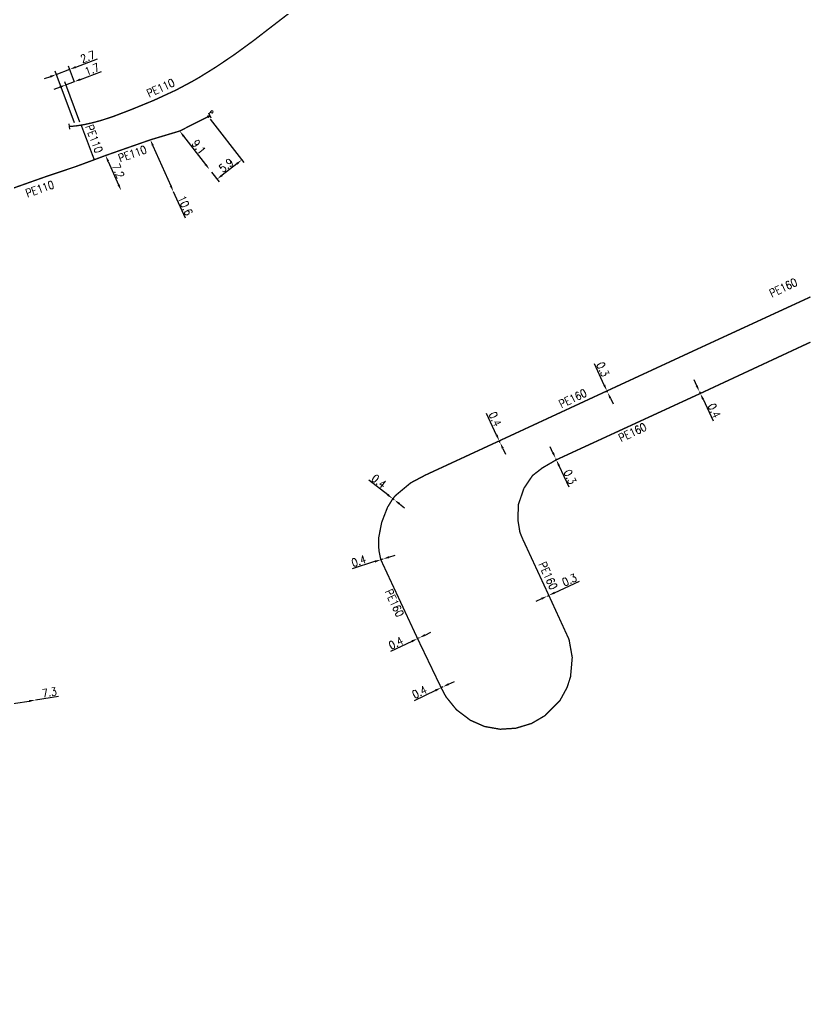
# Model space of a CAD drawing. Header units: millimetres. Extents: x 127511 to 128011, y 140859 to 142000.
# Drawn here: x 127851.8 to 128000.1, y 141620.2 to 141806.6 of the extents above; entities that cross this region are included whole.
import ezdxf
from ezdxf.enums import TextEntityAlignment as Align

# ---------------------------------------------------------------- set-up
doc = ezdxf.new("R2010")
doc.units = ezdxf.units.MM
doc.header["$PDMODE"] = 34
doc.linetypes.add('L_25_PE', pattern=[2000, 1000, 1000])
doc.layers.get('0').update_dxf_attribs({"linetype": 'CONTINUOUS'})
doc.layers.get('Defpoints').update_dxf_attribs({"linetype": 'CONTINUOUS'})
for name, color, linetype in [('L_150', 1, 'CONTINUOUS'), ('L_300', 7, 'CONTINUOUS'), ('L_340', 7, 'CONTINUOUS')]:
    doc.layers.add(name, color=color, linetype=linetype)
doc.styles.add('G_ROMANS', font='ROMANS.SHX', dxfattribs={"width": 0.75})
doc.styles.get("Standard").update_dxf_attribs({"font": 'romans.shx', "width": 0.85})
doc.dimstyles.get("Standard").update_dxf_attribs({"dimtxt": 1.5, "dimasz": 1.2, "dimexe": 0.625, "dimexo": 0.625, "dimgap": 0.25, "dimtad": 1, "dimdec": 1, "dimzin": 0, "dimdsep": 46, "dimtxsty": 'Standard', "dimcen": -0.5, "dimadec": 0, "dimazin": 0, "dimtfac": 1, "dimtdec": 1, "dimtmove": 0, "dimatfit": 3, "dimfxl": 0, "dimtolj": 1, "dimtzin": 0, "dimarcsym": 0})

# ---------------------------------------------------------------- blocks, each defined once
blk = doc.blocks.new('*D6')
at = {"layer": 'Defpoints', "color": 0, "linetype": 'Continuous', "transparency": 16777216}
for p in [(127854.79, 141679.19), (127854.79, 141679.19), (127847.29, 141678)]:
    blk.add_point(p, dxfattribs=at)
at = {"layer": 'L_150', "color": 0, "linetype": 'Continuous', "lineweight": -2, "transparency": 16777216}
for p, q in [((127848.48, 141678.19), (127853.6, 141679)), ((127854.79, 141679.19), (127859.1, 141679.88))]:
    blk.add_line(p, q, dxfattribs=at)
at = {"layer": 'L_150', "color": 0, "linetype": 'Continuous', "transparency": 16777216}
for points in [[(127853.57, 141679.2), (127853.63, 141678.81), (127854.79, 141679.19)], [(127848.44, 141678.38), (127848.51, 141677.99), (127847.29, 141678)]]:
    blk.add_solid(points, dxfattribs=at)
at = {"layer": 'L_150', "color": 0, "linetype": 'Continuous', "transparency": 16777216, "insert": (127857.38, 141680.62), "char_height": 1.5, "attachment_point": 5, "rotation": 9.071}
blk.add_mtext('\\A1;7.3', dxfattribs=at)
blk = doc.blocks.new('*D20')
at = {"layer": 'Defpoints', "color": 0, "linetype": 'Continuous', "transparency": 16777216}
for p in [(127862.07, 141795.02), (127862.32, 141794.35), (127863.33, 141786.88)]:
    blk.add_point(p, dxfattribs=at)
at = {"layer": 'L_150', "color": 0, "linetype": 'Continuous', "lineweight": -2, "transparency": 16777216}
for p, q in [((127863.19, 141795.44), (127867.11, 141796.92)), ((127863.1, 141787.46), (127860.26, 141795)), ((127860.48, 141794.42), (127862.07, 141795.02)), ((127862.1, 141794.94), (127861.85, 141795.6)), ((127859.36, 141793.99), (127858.23, 141793.57))]:
    blk.add_line(p, q, dxfattribs=at)
at = {"layer": 'L_150', "color": 0, "linetype": 'Continuous', "transparency": 16777216}
for points in [[(127859.29, 141794.18), (127859.43, 141793.81), (127860.48, 141794.42)], [(127863.12, 141795.63), (127863.26, 141795.25), (127862.07, 141795.02)]]:
    blk.add_solid(points, dxfattribs=at)
at = {"layer": 'L_150', "color": 0, "linetype": 'Continuous', "transparency": 16777216, "insert": (127865.36, 141797.33), "char_height": 1.5, "attachment_point": 5, "rotation": 20.6956}
blk.add_mtext('\\A1;1.7', dxfattribs=at)
blk = doc.blocks.new('*D21')
at = {"layer": 'Defpoints', "color": 0, "linetype": 'Continuous', "transparency": 16777216}
for p in [(127861.2, 141797.33), (127862.32, 141794.35), (127862.32, 141786.72)]:
    blk.add_point(p, dxfattribs=at)
at = {"layer": 'L_340', "color": 0, "linetype": 'Continuous', "lineweight": -2, "transparency": 16777216}
for p, q in [((127862.32, 141797.75), (127866.41, 141799.3)), ((127862.09, 141787.31), (127858.45, 141796.96)), ((127858.67, 141796.37), (127861.2, 141797.33)), ((127862.1, 141794.94), (127860.98, 141797.91)), ((127857.55, 141795.95), (127856.42, 141795.53))]:
    blk.add_line(p, q, dxfattribs=at)
at = {"layer": 'L_340', "color": 0, "linetype": 'Continuous', "transparency": 16777216}
for points in [[(127857.48, 141796.14), (127857.62, 141795.76), (127858.67, 141796.37)], [(127862.25, 141797.94), (127862.39, 141797.56), (127861.2, 141797.33)]]:
    blk.add_solid(points, dxfattribs=at)
at = {"layer": 'L_340', "color": 0, "linetype": 'Continuous', "transparency": 16777216, "insert": (127864.57, 141799.67), "char_height": 1.5, "attachment_point": 5, "rotation": 20.6956}
blk.add_mtext('\\A1;2.7', dxfattribs=at)
blk = doc.blocks.new('L_340_07')
at = {"color": 0, "linetype": 'Continuous', "const_width": 0.25, "flags": 128}
blk.add_lwpolyline([(0, 0), (1.25, 0)], dxfattribs=at)
at = {"color": 0, "linetype": 'Continuous', "flags": 128}
blk.add_lwpolyline([(1.25, -0.5), (1.25, 0.5)], dxfattribs=at)
at = {"color": 0, "linetype": 'Continuous', "width": 0.75, "flags": 3}
for tag, p in [('DEF_LEG', (0.72, -3.47)), ('DEF_COUP', (0.72, -5.97)), ('DEF_TYPE', (0.72, -8.47))]:
    blk.add_attdef(tag, text='', height=1.2, dxfattribs=at).set_placement(p, align=Align.MIDDLE)
blk = doc.blocks.new('*D131')
at = {"layer": 'Defpoints', "color": 0, "linetype": 'Continuous', "transparency": 16777216}
for p in [(127921.73, 141716.89), (127921.73, 141716.89), (127922.01, 141716.68)]:
    blk.add_point(p, dxfattribs=at)
at = {"layer": 'L_150', "color": 0, "linetype": 'Continuous', "lineweight": -2, "transparency": 16777216}
for p, q in [((127920.78, 141717.62), (127917.22, 141720.35)), ((127922.01, 141716.68), (127921.73, 141716.89)), ((127922.96, 141715.95), (127923.91, 141715.21))]:
    blk.add_line(p, q, dxfattribs=at)
at = {"layer": 'L_150', "color": 0, "linetype": 'Continuous', "transparency": 16777216}
for points in [[(127920.9, 141717.78), (127920.66, 141717.46), (127921.73, 141716.89)], [(127923.08, 141716.1), (127922.84, 141715.79), (127922.01, 141716.68)]]:
    blk.add_solid(points, dxfattribs=at)
at = {"layer": 'L_150', "color": 0, "linetype": 'Continuous', "transparency": 16777216, "insert": (127919.11, 141720.16), "char_height": 1.5, "attachment_point": 5, "rotation": 322.4898}
blk.add_mtext('\\A1;0.4', dxfattribs=at)
blk = doc.blocks.new('*D132')
at = {"layer": 'Defpoints', "color": 0, "linetype": 'Continuous', "transparency": 16777216}
for p in [(127919.48, 141705.47), (127919.86, 141705.59), (127919.86, 141705.59)]:
    blk.add_point(p, dxfattribs=at)
at = {"layer": 'L_150', "color": 0, "linetype": 'Continuous', "lineweight": -2, "transparency": 16777216}
for p, q in [((127918.33, 141705.11), (127914.11, 141703.78)), ((127919.86, 141705.59), (127919.48, 141705.47)), ((127921, 141705.95), (127922.15, 141706.31))]:
    blk.add_line(p, q, dxfattribs=at)
at = {"layer": 'L_150', "color": 0, "linetype": 'Continuous', "transparency": 16777216}
for points in [[(127918.27, 141705.3), (127918.39, 141704.92), (127919.48, 141705.47)], [(127920.94, 141706.14), (127921.06, 141705.76), (127919.86, 141705.59)]]:
    blk.add_solid(points, dxfattribs=at)
at = {"layer": 'L_150', "color": 0, "linetype": 'Continuous', "transparency": 16777216, "insert": (127915.35, 141705.22), "char_height": 1.5, "attachment_point": 5, "rotation": 17.4601}
blk.add_mtext('\\A1;0.4', dxfattribs=at)
blk = doc.blocks.new('*D133')
at = {"layer": 'Defpoints', "color": 0, "linetype": 'Continuous', "transparency": 16777216}
for p in [(127926.37, 141690.69), (127926.69, 141690.84), (127926.69, 141690.84)]:
    blk.add_point(p, dxfattribs=at)
at = {"layer": 'L_150', "color": 0, "linetype": 'Continuous', "lineweight": -2, "transparency": 16777216}
for p, q in [((127927.77, 141691.36), (127928.85, 141691.88)), ((127925.29, 141690.17), (127921.29, 141688.25)), ((127926.69, 141690.84), (127926.37, 141690.69))]:
    blk.add_line(p, q, dxfattribs=at)
at = {"layer": 'L_150', "color": 0, "linetype": 'Continuous', "transparency": 16777216}
for points in [[(127925.2, 141690.35), (127925.38, 141689.99), (127926.37, 141690.69)], [(127927.68, 141691.54), (127927.85, 141691.18), (127926.69, 141690.84)]]:
    blk.add_solid(points, dxfattribs=at)
at = {"layer": 'L_150', "color": 0, "linetype": 'Continuous', "transparency": 16777216, "insert": (127922.32, 141689.86), "char_height": 1.5, "attachment_point": 5, "rotation": 25.6532}
blk.add_mtext('\\A1;0.4', dxfattribs=at)
blk = doc.blocks.new('*D134')
at = {"layer": 'Defpoints', "color": 0, "linetype": 'Continuous', "transparency": 16777216}
for p in [(127930.79, 141681.49), (127931.11, 141681.64), (127931.11, 141681.64)]:
    blk.add_point(p, dxfattribs=at)
at = {"layer": 'L_150', "color": 0, "linetype": 'Continuous', "lineweight": -2, "transparency": 16777216}
for p, q in [((127932.19, 141682.16), (127933.27, 141682.68)), ((127929.71, 141680.97), (127925.71, 141679.05)), ((127931.11, 141681.64), (127930.79, 141681.49))]:
    blk.add_line(p, q, dxfattribs=at)
at = {"layer": 'L_150', "color": 0, "linetype": 'Continuous', "transparency": 16777216}
for points in [[(127929.62, 141681.15), (127929.8, 141680.79), (127930.79, 141681.49)], [(127932.1, 141682.34), (127932.27, 141681.98), (127931.11, 141681.64)]]:
    blk.add_solid(points, dxfattribs=at)
at = {"layer": 'L_150', "color": 0, "linetype": 'Continuous', "transparency": 16777216, "insert": (127926.74, 141680.65), "char_height": 1.5, "attachment_point": 5, "rotation": 25.6532}
blk.add_mtext('\\A1;0.4', dxfattribs=at)
blk = doc.blocks.new('*D135')
at = {"layer": 'Defpoints', "color": 0, "linetype": 'Continuous', "transparency": 16777216}
for p in [(127950.7, 141698.66), (127950.7, 141698.66), (127950.97, 141698.78)]:
    blk.add_point(p, dxfattribs=at)
at = {"layer": 'L_150', "color": 0, "linetype": 'Continuous', "lineweight": -2, "transparency": 16777216}
for p, q in [((127952.06, 141699.29), (127956.7, 141701.44)), ((127949.61, 141698.15), (127948.52, 141697.65)), ((127950.7, 141698.66), (127950.97, 141698.78))]:
    blk.add_line(p, q, dxfattribs=at)
at = {"layer": 'L_150', "color": 0, "linetype": 'Continuous', "transparency": 16777216}
for points in [[(127951.98, 141699.47), (127952.14, 141699.11), (127950.97, 141698.78)], [(127949.53, 141698.33), (127949.69, 141697.97), (127950.7, 141698.66)]]:
    blk.add_solid(points, dxfattribs=at)
at = {"layer": 'L_150', "color": 0, "linetype": 'Continuous', "transparency": 16777216, "insert": (127954.84, 141701.68), "char_height": 1.5, "attachment_point": 5, "rotation": 24.8854}
blk.add_mtext('\\A1;0.3', dxfattribs=at)
blk = doc.blocks.new('*D136')
at = {"layer": 'Defpoints', "color": 0, "linetype": 'Continuous', "transparency": 16777216}
for p in [(127941.69, 141727.73), (127941.84, 141727.41), (127941.84, 141727.41)]:
    blk.add_point(p, dxfattribs=at)
at = {"layer": 'L_150', "color": 0, "linetype": 'Continuous', "lineweight": -2, "transparency": 16777216}
for p, q in [((127941.19, 141728.82), (127939.31, 141732.83)), ((127941.84, 141727.41), (127941.69, 141727.73)), ((127942.35, 141726.32), (127942.86, 141725.24))]:
    blk.add_line(p, q, dxfattribs=at)
at = {"layer": 'L_150', "color": 0, "linetype": 'Continuous', "transparency": 16777216}
for points in [[(127941.37, 141728.9), (127941.01, 141728.73), (127941.69, 141727.73)], [(127942.53, 141726.41), (127942.17, 141726.24), (127941.84, 141727.41)]]:
    blk.add_solid(points, dxfattribs=at)
at = {"layer": 'L_150', "color": 0, "linetype": 'Continuous', "transparency": 16777216, "insert": (127940.9, 141731.79), "char_height": 1.5, "attachment_point": 5, "rotation": 295.0115}
blk.add_mtext('\\A1;0.4', dxfattribs=at)
blk = doc.blocks.new('*D137')
at = {"layer": 'Defpoints', "color": 0, "linetype": 'Continuous', "transparency": 16777216}
for p in [(127961.86, 141737.08), (127961.99, 141736.81), (127961.99, 141736.81)]:
    blk.add_point(p, dxfattribs=at)
at = {"layer": 'L_150', "color": 0, "linetype": 'Continuous', "lineweight": -2, "transparency": 16777216}
for p, q in [((127961.36, 141738.17), (127959.51, 141742.13)), ((127961.99, 141736.81), (127961.86, 141737.08)), ((127962.5, 141735.72), (127963, 141734.64))]:
    blk.add_line(p, q, dxfattribs=at)
at = {"layer": 'L_150', "color": 0, "linetype": 'Continuous', "transparency": 16777216}
for points in [[(127961.54, 141738.26), (127961.18, 141738.09), (127961.86, 141737.08)], [(127962.68, 141735.81), (127962.32, 141735.64), (127961.99, 141736.81)]]:
    blk.add_solid(points, dxfattribs=at)
at = {"layer": 'L_150', "color": 0, "linetype": 'Continuous', "transparency": 16777216, "insert": (127961.09, 141741.12), "char_height": 1.5, "attachment_point": 5, "rotation": 294.9741}
blk.add_mtext('\\A1;0.3', dxfattribs=at)
blk = doc.blocks.new('*D138')
at = {"layer": 'Defpoints', "color": 0, "linetype": 'Continuous', "transparency": 16777216}
for p in [(127952.25, 141724.42), (127952.25, 141724.42), (127952.37, 141724.18)]:
    blk.add_point(p, dxfattribs=at)
at = {"layer": 'L_150', "color": 0, "linetype": 'Continuous', "lineweight": -2, "transparency": 16777216}
for p, q in [((127951.75, 141725.51), (127951.25, 141726.6)), ((127952.25, 141724.42), (127952.37, 141724.18)), ((127952.87, 141723.09), (127954.69, 141719.12))]:
    blk.add_line(p, q, dxfattribs=at)
at = {"layer": 'L_150', "color": 0, "linetype": 'Continuous', "transparency": 16777216}
for points in [[(127951.93, 141725.6), (127951.57, 141725.43), (127952.25, 141724.42)], [(127953.05, 141723.17), (127952.69, 141723.01), (127952.37, 141724.18)]]:
    blk.add_solid(points, dxfattribs=at)
at = {"layer": 'L_150', "color": 0, "linetype": 'Continuous', "transparency": 16777216, "insert": (127954.94, 141720.98), "char_height": 1.5, "attachment_point": 5, "rotation": 294.7024}
blk.add_mtext('\\A1;0.3', dxfattribs=at)
blk = doc.blocks.new('*D139')
at = {"layer": 'Defpoints', "color": 0, "linetype": 'Continuous', "transparency": 16777216}
for p in [(127979.19, 141736.97), (127979.19, 141736.97), (127979.36, 141736.61)]:
    blk.add_point(p, dxfattribs=at)
at = {"layer": 'L_150', "color": 0, "linetype": 'Continuous', "lineweight": -2, "transparency": 16777216}
for p, q in [((127978.68, 141738.06), (127978.18, 141739.15)), ((127979.19, 141736.97), (127979.36, 141736.61)), ((127979.87, 141735.52), (127981.74, 141731.51))]:
    blk.add_line(p, q, dxfattribs=at)
at = {"layer": 'L_150', "color": 0, "linetype": 'Continuous', "transparency": 16777216}
for points in [[(127978.86, 141738.14), (127978.5, 141737.98), (127979.19, 141736.97)], [(127980.05, 141735.61), (127979.69, 141735.44), (127979.36, 141736.61)]]:
    blk.add_solid(points, dxfattribs=at)
at = {"layer": 'L_150', "color": 0, "linetype": 'Continuous', "transparency": 16777216, "insert": (127981.96, 141733.39), "char_height": 1.5, "attachment_point": 5, "rotation": 295.0105}
blk.add_mtext('\\A1;0.4', dxfattribs=at)
blk = doc.blocks.new('*D183')
at = {"layer": 'Defpoints', "color": 0, "linetype": 'Continuous', "transparency": 16777216}
for p in [(127876.29, 141784.12), (127880.59, 141774.43), (127880.59, 141774.43)]:
    blk.add_point(p, dxfattribs=at)
at = {"layer": 'L_150', "color": 0, "linetype": 'Continuous', "lineweight": -2, "transparency": 16777216}
for p, q in [((127876.77, 141783.02), (127880.11, 141775.53)), ((127880.59, 141774.43), (127882.79, 141769.49))]:
    blk.add_line(p, q, dxfattribs=at)
at = {"layer": 'L_150', "color": 0, "linetype": 'Continuous', "transparency": 16777216}
for points in [[(127876.96, 141783.1), (127876.59, 141782.94), (127876.29, 141784.12)], [(127880.29, 141775.61), (127879.92, 141775.45), (127880.59, 141774.43)]]:
    blk.add_solid(points, dxfattribs=at)
at = {"layer": 'L_150', "color": 0, "linetype": 'Continuous', "transparency": 16777216, "insert": (127882.85, 141771.82), "char_height": 1.5, "attachment_point": 5, "rotation": 293.9724}
blk.add_mtext('\\A1;10.6', dxfattribs=at)
blk = doc.blocks.new('*D184')
at = {"layer": 'Defpoints', "color": 0, "linetype": 'Continuous', "transparency": 16777216}
for p in [(127887.15, 141788.48), (127887.37, 141778.58), (127888.78, 141776.75)]:
    blk.add_point(p, dxfattribs=at)
at = {"layer": 'L_340', "color": 0, "linetype": 'Continuous', "lineweight": -2, "transparency": 16777216}
for p, q in [((127887.53, 141787.99), (127893.83, 141779.87)), ((127892.5, 141779.63), (127889.73, 141777.49)), ((127887.75, 141778.08), (127889.16, 141776.26))]:
    blk.add_line(p, q, dxfattribs=at)
at = {"layer": 'L_340', "color": 0, "linetype": 'Continuous', "transparency": 16777216}
for points in [[(127892.37, 141779.79), (127892.62, 141779.47), (127893.44, 141780.36)], [(127889.61, 141777.64), (127889.85, 141777.33), (127888.78, 141776.75)]]:
    blk.add_solid(points, dxfattribs=at)
at = {"layer": 'L_340', "color": 0, "linetype": 'Continuous', "transparency": 16777216, "insert": (127890.5, 141779.35), "char_height": 1.5, "attachment_point": 5, "rotation": 37.7791}
blk.add_mtext('\\A1;5.9', dxfattribs=at)
blk = doc.blocks.new('*D185')
at = {"layer": 'Defpoints', "color": 0, "linetype": 'Continuous', "transparency": 16777216}
for p in [(127881.79, 141785.77), (127887.37, 141778.58), (127887.37, 141778.58)]:
    blk.add_point(p, dxfattribs=at)
at = {"layer": 'L_150', "color": 0, "linetype": 'Continuous', "lineweight": -2, "transparency": 16777216}
blk.add_line((127882.53, 141784.82), (127886.63, 141779.53), dxfattribs=at)
at = {"layer": 'L_150', "color": 0, "linetype": 'Continuous', "transparency": 16777216}
for points in [[(127882.68, 141784.94), (127882.37, 141784.7), (127881.79, 141785.77)], [(127886.79, 141779.65), (127886.47, 141779.4), (127887.37, 141778.58)]]:
    blk.add_solid(points, dxfattribs=at)
at = {"layer": 'L_150', "color": 0, "linetype": 'Continuous', "transparency": 16777216, "insert": (127885.37, 141782.79), "char_height": 1.5, "attachment_point": 5, "rotation": 307.7791}
blk.add_mtext('\\A1;9.1', dxfattribs=at)
blk = doc.blocks.new('L_300_12')
at = {"color": 0, "linetype": 'Continuous', "const_width": 0.497, "flags": 128}
blk.add_lwpolyline([(-0.25, 0, 1), (0.25, 0, 1)], format="xyb", close=True, dxfattribs=at)
at = {"color": 0, "linetype": 'Continuous', "style": 'G_ROMANS', "width": 0.75}
blk.add_text('P', height=1.5, dxfattribs=at).set_placement((0, 1.85), align=Align.MIDDLE)
at = {"color": 0, "linetype": 'Continuous', "width": 0.75, "flags": 3}
for tag, p in [('DEF_COUP', (0, -7.5)), ('DEF_LEG', (0, -5)), ('DEF_TYPE', (0, -10))]:
    blk.add_attdef(tag, text='', height=1.2, dxfattribs=at).set_placement(p, align=Align.MIDDLE)
blk = doc.blocks.new('*D186')
at = {"layer": 'Defpoints', "color": 0, "linetype": 'Continuous', "transparency": 16777216}
for p in [(127867.91, 141781.19), (127870.82, 141774.6), (127870.82, 141774.6)]:
    blk.add_point(p, dxfattribs=at)
at = {"layer": 'L_150', "color": 0, "linetype": 'Continuous', "lineweight": -2, "transparency": 16777216}
blk.add_line((127868.39, 141780.09), (127870.34, 141775.7), dxfattribs=at)
at = {"layer": 'L_150', "color": 0, "linetype": 'Continuous', "transparency": 16777216}
for points in [[(127868.57, 141780.17), (127868.21, 141780.01), (127867.91, 141781.19)], [(127870.52, 141775.78), (127870.15, 141775.62), (127870.82, 141774.6)]]:
    blk.add_solid(points, dxfattribs=at)
at = {"layer": 'L_150', "color": 0, "linetype": 'Continuous', "transparency": 16777216, "insert": (127870.28, 141778.3), "char_height": 1.5, "attachment_point": 5, "rotation": 293.9061}
blk.add_mtext('\\A1;7.2', dxfattribs=at)

msp = doc.modelspace()

# ---------------------------------------------------------------- linework, layer by layer
at = {"layer": 'L_150', "linetype": 'L_25_PE', "const_width": 0.25, "flags": 128}
for points in [[(128000, 141883.73), (127999.29, 141883.08), (127997.16, 141881.44), (127990.64, 141876.44), (127986.51, 141873.28), (127979.18, 141867.66), (127972.94, 141862.86), (127971.59, 141861.83), (127962.7, 141854.5), (127931.09, 141830.09), (127922.71, 141823.6), (127915.71, 141818.18), (127908.51, 141812.62), (127898.17, 141804.67), (127895.65, 141802.72), (127892.09, 141800.12), (127888.66, 141797.8), (127885.42, 141795.79), (127884.09, 141795.03), (127881.1, 141793.44), (127876.97, 141791.53), (127872.75, 141789.8), (127869.27, 141788.47), (127867.02, 141787.74), (127865.34, 141787.29), (127864.01, 141787), (127863.33, 141786.88), (127862.32, 141786.72)], [(127863.33, 141786.88), (127865.78, 141780.39)], [(128000, 141754.69), (127979.47, 141745.23), (127961.86, 141737.08), (127941.69, 141727.73), (127927.86, 141721.33), (127925.08, 141719.86), (127922.2, 141717.46), (127921.73, 141716.89), (127920.74, 141715.29), (127919.64, 141712.45), (127919.06, 141709.44), (127919.12, 141707.22), (127919.48, 141705.47), (127926.37, 141690.69), (127930.79, 141681.49), (127931.68, 141679.81), (127933.66, 141677.36), (127936.26, 141675.4), (127938.9, 141674.23), (127941.85, 141673.71), (127944.78, 141673.9), (127947.73, 141674.79), (127950.25, 141676.26), (127953.04, 141679.06), (127954.39, 141681.53), (127955.04, 141683.55), (127955.36, 141687.16), (127954.76, 141690.52), (127950.97, 141698.78), (127946, 141709.5), (127945.55, 141710.61), (127945.18, 141712.87), (127945.26, 141715.8), (127946.31, 141718.85), (127947.91, 141721.23), (127949.76, 141722.66), (127952.37, 141724.18), (127979.36, 141736.61), (128000, 141746.22)]]:
    msp.add_lwpolyline(points, dxfattribs=at)
at = {"layer": 'L_150', "linetype": 'L_25_PE', "flags": 128}
msp.add_lwpolyline([(128000, 141596.46, 0.25, 0.25, 0), (127996.66, 141592.62, 0.25, 0.25, 0), (127996.16, 141592.19, 0.25, 0.25, 0.128432), (127986.36, 141593.51, 0.25, 0.25, 0), (127945.73, 141587.79, 0.25, 0.25, 0), (127909.53, 141582.69, 0.25, 0.25, 0), (127895.73, 141580.76, 0.25, 0.25, -0.096845), (127855.3, 141583.16, 0.25, 0.25, 0), (127833.31, 141589.46, 0.25, 0.25, 0), (127792.44, 141601.85, 0.25, 0.25, 0), (127790.23, 141602.49, 0.25, 0.25, 0), (127785.17, 141603.87, 0.25, 0.25, 0), (127778.48, 141605.96, 0.25, 0.25, -0.181644), (127774.59, 141608.91, 0.25, 0.25, 0), (127767.86, 141617.95, 0.25, 0.25, 0), (127737.8, 141658.23, 0.25, 0.25, 0), (127727.59, 141672.82, 0.25, 0.25, 0), (127724.72, 141676.95, 0.25, 0.25, 0), (127722.87, 141679.61, 0.25, 0.25, 0), (127722.11, 141680.8, 0.25, 0.25, 0), (127721.78, 141681.35, 0.25, 0.25, 0), (127721.54, 141681.8, 0.25, 0.25, 0), (127721.27, 141682.32, 0.25, 0.25, 0), (127721.05, 141682.84, 0.25, 0.25, 0), (127720.85, 141683.42, 0.25, 0.25, 0), (127720.75, 141683.77, 0.25, 0.25, 0), (127720.62, 141684.37, 0.25, 0.25, 0), (127720.52, 141685.11, 0.25, 0.25, 0), (127720.44, 141685.86, 0.25, 0.25, 0), (127720.41, 141686.35, 0.25, 0.25, 0), (127720.4, 141686.72, 0.25, 0.25, 0), (127720.4, 141687.37, 0.25, 0.25, 0), (127720.44, 141688.01, 0.25, 0.25, 0), (127720.5, 141688.58, 0.25, 0.25, 0), (127720.56, 141688.98, 0.25, 0.25, 0), (127720.67, 141689.54, 0.25, 0.25, 0), (127720.76, 141689.95, 0.25, 0.25, 0), (127720.86, 141690.33, 0.25, 0.25, 0), (127720.94, 141690.59, 0.25, 0.25, 0), (127721.17, 141691.28, 0.25, 0.25, 0), (127721.4, 141691.84, 0.25, 0.25, 0), (127721.73, 141692.51, 0.25, 0.25, 0), (127722.06, 141693.05, 0.25, 0.25, 0), (127722.43, 141693.57, 0.25, 0.25, 0), (127722.83, 141694.07, 0.25, 0.25, 0), (127723.07, 141694.36, 0.25, 0.25, 0), (127723.78, 141695.11, 0.25, 0.25, 0), (127724.59, 141695.87, 0.25, 0.25, 0), (127725.39, 141696.46, 0.25, 0.25, 0), (127727.98, 141698.23, 0.25, 0.25, 0), (127733.38, 141701.91, 0.25, 0.25, 0), (127745.48, 141710.18, 0.25, 0.25, 0), (127756.25, 141717.53, 0.25, 0.25, 0), (127761.66, 141721.23, 0.25, 0.25, 0), (127784.91, 141736.97, 0.25, 0.25, 0), (127825.31, 141763.96, 0.25, 0.25, 0), (127829.48, 141766.69, 0.25, 0.25, 0), (127829.48, 141766.69, 0.25, 0.25, 0), (127831.66, 141767.86, 0.25, 0.25, 0), (127835.23, 141769.46, 0.25, 0.25, 0), (127839.94, 141771.31, 0.25, 0.25, 0), (127839.94, 141771.31, 0.25, 0.25, 0), (127843.61, 141772.58, 0.25, 0.25, 0), (127850.09, 141774.89, 0.25, 0.25, 0), (127856.71, 141777.23, 0.25, 0.25, 0), (127862.4, 141779.14, 0.25, 0.25, 0), (127865.78, 141780.39, 0.25, 0.25, 0), (127867.91, 141781.19, 0.25, 0.25, 0), (127876.29, 141784.12, 0.25, 0.25, 0), (127881.79, 141785.77, 0.25, 0.25, 0), (127887.15, 141788.48, 0.25, 0.25, 0)], format="xyseb", dxfattribs=at)

# ---------------------------------------------------------------- block references
at = {"layer": 'L_300', "xscale": 0.5, "yscale": 0.5, "zscale": 0.5, "rotation": 322.5043874363602}
msp.add_blockref('L_300_12', (127887.15, 141788.48), dxfattribs=at)
at = {"layer": 'L_340', "xscale": 0.3, "rotation": 26.85289216702783}
msp.add_blockref('L_340_07', (127887.15, 141788.48), dxfattribs=at)
at = {"layer": 'L_340', "rotation": 185.2369920056021}
msp.add_blockref('L_340_07', (127862.32, 141786.72), dxfattribs=at)

# ---------------------------------------------------------------- texts
at = {"layer": 'L_150', "linetype": 'Continuous', "width": 0.85}
for rotation, p in [(24.2553, (127876.03, 141792.04)), (290.6956, (127864.09, 141786.61)), (19.1273, (127870.59, 141779.9)), (19.1273, (127853.24, 141773.33))]:
    msp.add_text('PE110', height=1.5, rotation=rotation, dxfattribs=at).set_placement(p)
for rotation, p in [(25.3785, (127994.91, 141756.43)), (25.3785, (127955.46, 141735.68)), (24.9708, (127966.65, 141729.33)), (294.6585, (127950.83, 141702.47)), (295.0042, (127922.03, 141697.36))]:
    msp.add_text('PE160', height=1.5, rotation=rotation, dxfattribs=at).set_placement(p, align=Align.MIDDLE)

# ---------------------------------------------------------------- dimensions: what is measured, and where the dimension line sits
at = {"layer": 'L_150', "linetype": 'Continuous'}
for base, p1, p2, angle, picture, middle in [((127862.07, 141795.02), (127863.33, 141786.88), (127862.32, 141794.35), 200.6956, '*D20', (127865.71, 141796.39)), ((127887.37, 141778.58), (127881.79, 141785.77), (127887.37, 141778.58), 127.7791, '*D185', (127884.58, 141782.17)), ((127880.59, 141774.43), (127876.29, 141784.12), (127880.59, 141774.43), 113.9724, '*D183', (127881.94, 141771.41)), ((127870.82, 141774.6), (127867.91, 141781.19), (127870.82, 141774.6), 113.9061, '*D186', (127869.36, 141777.89)), ((127961.99, 141736.81), (127961.86, 141737.08), (127961.99, 141736.81), 114.9741, '*D137', (127960.18, 141740.7)), ((127979.19, 141736.97), (127979.36, 141736.61), (127979.19, 141736.97), 295.0105, '*D139', (127981.06, 141732.97)), ((127941.84, 141727.41), (127941.69, 141727.73), (127941.84, 141727.41), 115.0115, '*D136', (127940, 141731.37)), ((127952.25, 141724.42), (127952.37, 141724.18), (127952.25, 141724.42), 294.7024, '*D138', (127954.03, 141720.56)), ((127921.7333, 141716.8891), (127922.0109, 141716.676), (127921.7333, 141716.8891), 322.4898, '*D131', (127918.5053, 141719.3669)), ((127919.86, 141705.59), (127919.48, 141705.47), (127919.86, 141705.59), 197.4601, '*D132', (127915.65, 141704.27)), ((127950.7, 141698.66), (127950.97, 141698.78), (127950.7, 141698.66), 24.8854, '*D135', (127955.26, 141700.77)), ((127926.69, 141690.84), (127926.37, 141690.69), (127926.69, 141690.84), 205.6532, '*D133', (127922.75, 141688.95)), ((127931.11, 141681.64), (127930.79, 141681.49), (127931.11, 141681.64), 205.6532, '*D134', (127927.17, 141679.75))]:
    dim = msp.add_linear_dim(base=base, p1=p1, p2=p2, angle=angle, dimstyle='Standard', dxfattribs=at)
    dim.commit()
    dim.dimension.update_dxf_attribs({"geometry": picture, "text_midpoint": middle, "dimtype": 160})
dim = msp.add_linear_dim(base=(127854.79, 141679.19), p1=(127847.29, 141678), p2=(127854.79, 141679.19), angle=189.071, text='7.3', dimstyle='Standard', dxfattribs=at)
dim.commit()
dim.dimension.update_dxf_attribs({"geometry": '*D6', "text_midpoint": (127857.54, 141679.63), "dimtype": 160})
at = {"layer": 'L_340', "linetype": 'Continuous'}
dim = msp.add_linear_dim(base=(127861.2, 141797.33), p1=(127862.32, 141786.72), p2=(127862.32, 141794.35), angle=200.6956, dimstyle='Standard', dxfattribs=at)
dim.commit()
dim.dimension.update_dxf_attribs({"geometry": '*D21', "text_midpoint": (127864.92, 141798.74), "dimtype": 160})
dim = msp.add_linear_dim(base=(127888.78, 141776.75), p1=(127887.15, 141788.48), p2=(127887.37, 141778.58), angle=37.7791, dimstyle='Standard', override={"dimatfit": 0}, dxfattribs=at)
dim.commit()
dim.dimension.update_dxf_attribs({"geometry": '*D184', "text_midpoint": (127891.11, 141778.56), "dimtype": 160})

doc.saveas('drawing.dxf')
